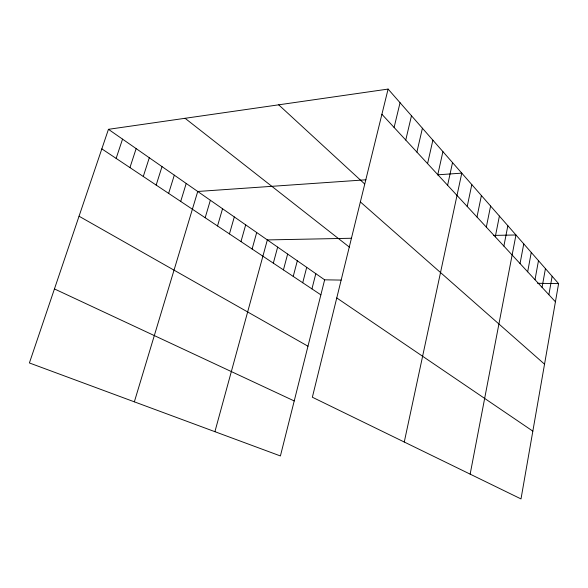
<?xml version="1.0" encoding="UTF-8"?>
<svg xmlns="http://www.w3.org/2000/svg" width="588" height="588" viewBox="0 0 588 588"><rect width="100%" height="100%" fill="white"/><g stroke="black" fill="none" stroke-linecap="round" stroke-linejoin="round"><path stroke-width="0.88" d="M388.102 89.075L558.6 283.629L521.005 498.925L312.36 397.231L388.102 89.075L108.449 129.323L29.4 362.95L280.41 455.95L324.649 279.822L108.449 129.323M548.869 294.706L552.139 276.25M542.062 287.348L545.436 268.606M535.006 279.719L538.483 260.668M527.671 271.796L531.265 252.436M520.049 263.564L523.761 243.873M470.15 474.141L515.963 234.972L493.435 235.421M503.879 246.085L507.848 225.711M495.287 236.802L499.396 216.068M486.327 227.122L490.59 206.02M476.978 217.016L481.396 195.532M467.217 206.469L471.804 184.588M404.265 442.029L461.778 173.144L437.428 174.834M447.6 185.264L452.532 162.597M437.795 174.673L442.911 151.616M427.572 163.626L432.878 140.172M416.907 152.101L422.412 128.228M405.757 140.054L411.482 115.755M394.107 127.456L400.053 102.716M311.941 288.884L315.815 273.67M302.724 282.747L306.708 267.327M293.228 276.419L297.322 260.793M283.438 269.892L287.642 254.06M273.332 263.159L277.654 247.107M214.907 431.68L267.342 239.926L351.543 238.25M252.112 249.018L256.691 232.517M240.97 241.587L245.688 224.851M229.445 233.914L234.311 216.935M217.523 225.968L222.543 208.74M205.175 217.736L210.357 200.258M134.351 401.832L197.737 191.475L365.956 179.796M180.707 201.434L186.212 183.449M168.638 193.386L174.305 175.165M156.173 185.08L162.009 166.602M143.281 176.488L149.293 157.76M129.941 167.602L136.151 148.602M116.137 158.4L122.539 139.136M324.649 279.822L341.128 280.086M537.542 283.284L558.6 283.629M54.449 288.928L294.221 400.95M79.049 216.222L307.972 346.207M101.834 148.867L320.879 294.845M336.762 297.94L532.838 431.144M185.088 118.298L349.522 247.239M360.363 201.919L544.532 364.178M278.69 104.826L364.538 183.846M381.906 114.278L555.425 301.791"/></g></svg>
